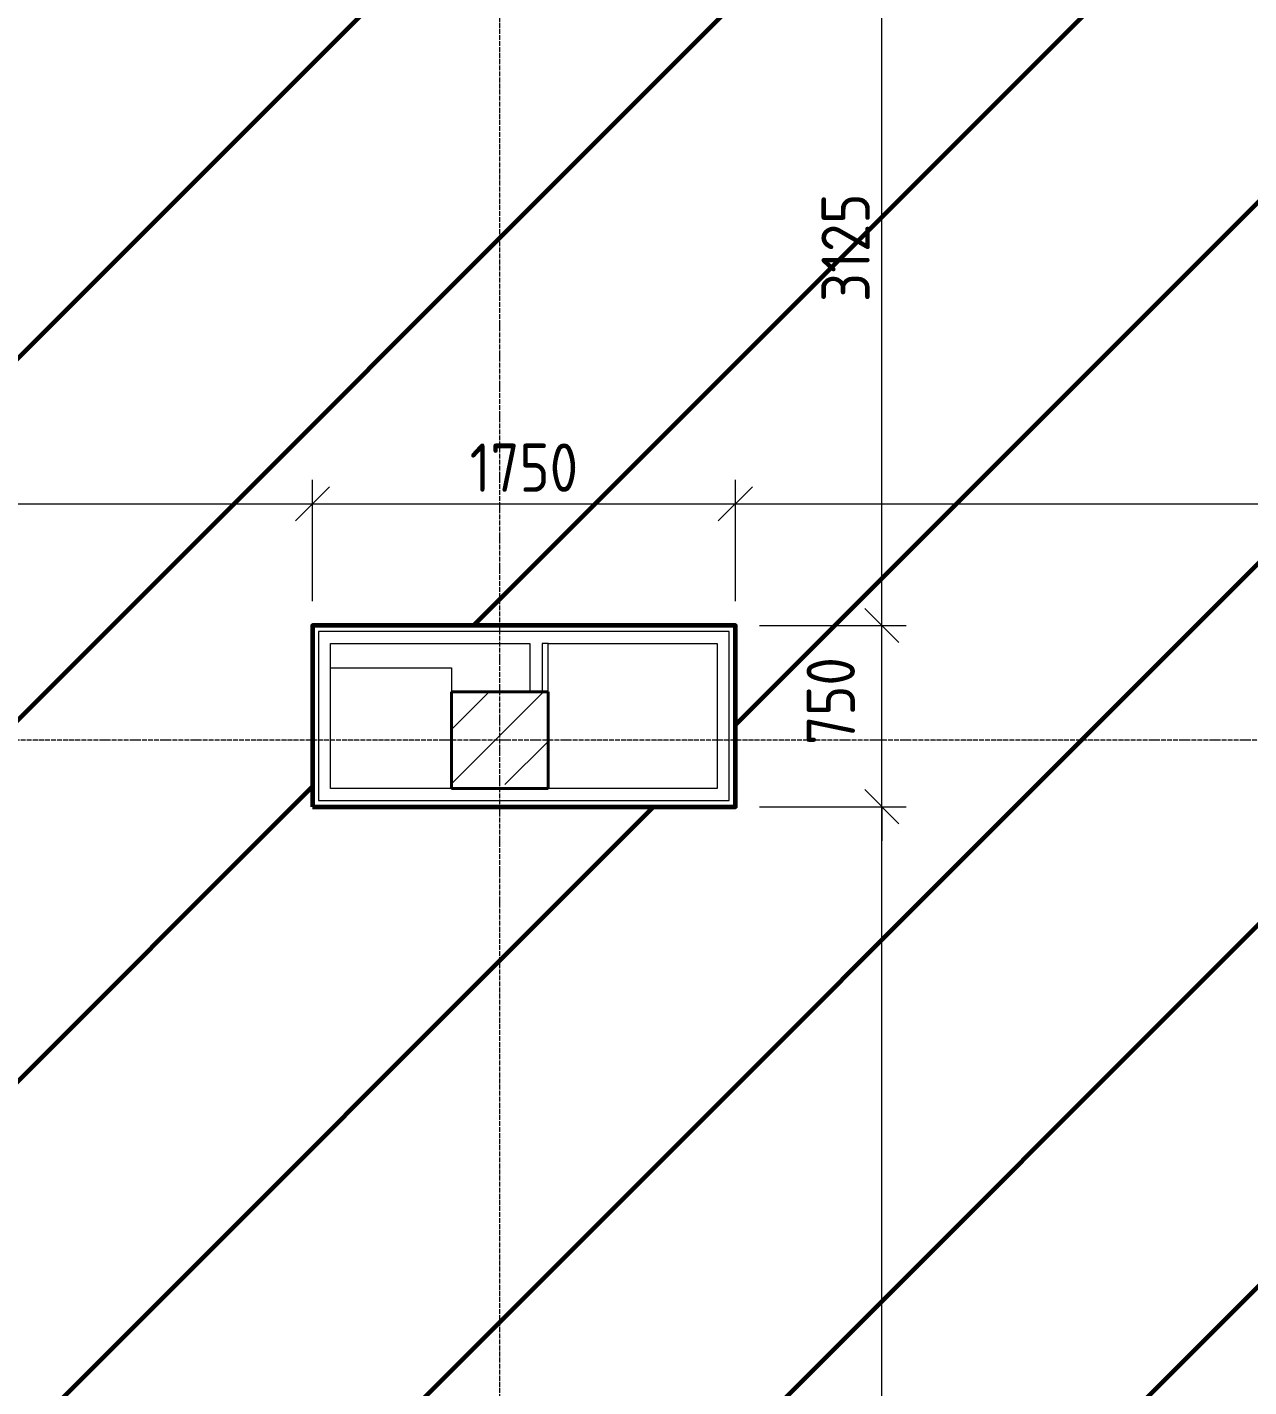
# Model space of a CAD drawing. Header units: millimetres. Extents: x -56773 to 323062, y -262288 to 76460.
# Drawn here: x 54928 to 59984, y -52535 to -46910 of the extents above; entities that cross this region are included whole.
import ezdxf

# ---------------------------------------------------------------- set-up
doc = ezdxf.new("R2010")
doc.units = ezdxf.units.MM
doc.linetypes.add('ADSK_Линия сетки', pattern=[25, 20, -2.5, 0, -2.5])
for name, color, linetype, lineweight in [('1.1)Стяжка керамзит  2 этаж', 5, 'Continuous', 60), ('Несущие колонны', 7, 'Continuous', 18), ('Оси', 7, 'Continuous', 9), ('Перекрытие', 7, 'Continuous', 18), ('Размеры', 7, 'Continuous', 9), ('Стены несущие', 7, 'Continuous', 30), ('Стены отделка', 7, 'Continuous', 30), ('Стены штриховка', 7, 'Continuous', 9)]:
    doc.layers.add(name, color=color, linetype=linetype, lineweight=lineweight)
doc.styles.add('GOST Common_3', font='', dxfattribs={"width": 0.9, "height": 200})
doc.styles.get('GOST Common_3').set_extended_font_data('GOST Common')
doc.dimstyles.new('ADSK_Основной_2_0_1', dxfattribs={"dimscale": 304.8, "dimtxt": 201.142999, "dimasz": 0.463911, "dimexe": 0.328084, "dimexo": 0.328084, "dimgap": 0.164042, "dimtad": 1, "dimdec": 3, "dimrnd": 0.001, "dimdsep": 46, "dimtxsty": 'GOST Common_3', "dimblk1": 'OBLIQUE', "dimblk2": 'OBLIQUE', "dimsah": 1, "dimcen": 0.09, "dimdle": 0.328084, "dimazin": 2, "dimtfac": 1, "dimtdec": 4, "dimtix": 1, "dimtmove": 1, "dimatfit": 3, "dimfxl": 1, "dimtvp": 1, "dimtolj": 1, "dimtzin": 0, "dimlwd": 20, "dimlwe": 20, "dimarcsym": 2})
doc.dimstyles.new('ADSK_Основной_2_0_2', dxfattribs={"dimscale": 304.8, "dimtxt": 201.142999, "dimasz": 0.463911, "dimexe": 0.328084, "dimexo": 0.328084, "dimgap": 0.164042, "dimtad": 1, "dimdec": 3, "dimrnd": 0.001, "dimdsep": 46, "dimtxsty": 'GOST Common_3', "dimblk1": 'OBLIQUE', "dimblk2": 'OBLIQUE', "dimsah": 1, "dimcen": 0.09, "dimdle": 0.328084, "dimazin": 2, "dimtfac": 1, "dimtdec": 4, "dimtix": 1, "dimtmove": 0, "dimatfit": 3, "dimfxl": 1, "dimtvp": 1, "dimtolj": 1, "dimtzin": 0, "dimlwd": 20, "dimlwe": 20, "dimarcsym": 2})

# ---------------------------------------------------------------- blocks, each defined once
blk = doc.blocks.new('ADSK_КолоннаЖБ_Прямоугольная - 400x400 мм-1807143-Кладочный план 1-го этажа')
at = {"layer": 'Несущие колонны', "lineweight": 40}
for p, q in [((-200, 200), (200, 200)), ((-200, -200), (-200, 200)), ((200, 200), (200, -200)), ((200, -200), (-200, -200))]:
    blk.add_line(p, q, dxfattribs=at)
blk = doc.blocks.new('_Oblique')
at = {"color": 0, "linetype": 'ByBlock', "lineweight": -2}
blk.add_line((-0.5, -0.5), (0.5, 0.5), dxfattribs=at)
blk = doc.blocks.new('*D3994')
at = {"layer": 'Defpoints', "color": 0, "transparency": 16777216}
for p in [(56108.9, -48881.9), (51683.9, -49284.7), (56108.9, -49384.7)]:
    blk.add_point(p, dxfattribs=at)
at = {"layer": 'Размеры', "color": 0, "lineweight": 20, "transparency": 16777216}
for p, q in [((51683.9, -49184.7), (51683.9, -48781.9)), ((56108.9, -49284.7), (56108.9, -48781.9)), ((51583.9, -48881.9), (56208.9, -48881.9))]:
    blk.add_line(p, q, dxfattribs=at)
at = {"layer": 'Размеры', "color": 0, "lineweight": 20, "transparency": 16777216, "xscale": 141.4, "yscale": 141.4, "zscale": 141.4, "rotation": 180}
blk.add_blockref('_Oblique', (51683.9, -48881.9), dxfattribs=at)
at = {"layer": 'Размеры', "color": 0, "lineweight": 20, "transparency": 16777216, "xscale": 141.4, "yscale": 141.4, "zscale": 141.4}
blk.add_blockref('_Oblique', (56108.9, -48881.9), dxfattribs=at)
at = {"layer": 'Размеры', "color": 0, "lineweight": 9, "transparency": 16777216, "insert": (53896.4, -48731.9), "char_height": 200, "width": 646.385, "attachment_point": 5, "style": 'GOST Common_3'}
blk.add_mtext('\\A1;4425', dxfattribs=at)
blk = doc.blocks.new('*D3995')
at = {"layer": 'Defpoints', "color": 0, "transparency": 16777216}
for p in [(57858.9, -48881.9), (56108.9, -49384.7), (57858.9, -49384.7)]:
    blk.add_point(p, dxfattribs=at)
at = {"layer": 'Размеры', "color": 0, "lineweight": 20, "transparency": 16777216}
for p, q in [((56108.9, -49284.7), (56108.9, -48781.9)), ((57858.9, -49284.7), (57858.9, -48781.9)), ((56008.9, -48881.9), (57958.9, -48881.9))]:
    blk.add_line(p, q, dxfattribs=at)
at = {"layer": 'Размеры', "color": 0, "lineweight": 20, "transparency": 16777216, "xscale": 141.4, "yscale": 141.4, "zscale": 141.4, "rotation": 180}
blk.add_blockref('_Oblique', (56108.9, -48881.9), dxfattribs=at)
at = {"layer": 'Размеры', "color": 0, "lineweight": 20, "transparency": 16777216, "xscale": 141.4, "yscale": 141.4, "zscale": 141.4}
blk.add_blockref('_Oblique', (57858.9, -48881.9), dxfattribs=at)
at = {"layer": 'Размеры', "color": 0, "lineweight": 9, "transparency": 16777216, "insert": (56983.9, -48731.9), "char_height": 200, "width": 560.473, "attachment_point": 5, "style": 'GOST Common_3'}
blk.add_mtext('\\A1;1750', dxfattribs=at)
blk = doc.blocks.new('*D3996')
at = {"layer": 'Defpoints', "color": 0, "transparency": 16777216}
for p in [(62683.9, -48881.9), (57858.9, -49384.7), (62683.9, -49659.7)]:
    blk.add_point(p, dxfattribs=at)
at = {"layer": 'Размеры', "color": 0, "lineweight": 20, "transparency": 16777216}
for p, q in [((57858.9, -49284.7), (57858.9, -48781.9)), ((62683.9, -49559.7), (62683.9, -48781.9)), ((57758.9, -48881.9), (62783.9, -48881.9))]:
    blk.add_line(p, q, dxfattribs=at)
at = {"layer": 'Размеры', "color": 0, "lineweight": 20, "transparency": 16777216, "xscale": 141.4, "yscale": 141.4, "zscale": 141.4, "rotation": 180}
blk.add_blockref('_Oblique', (57858.9, -48881.9), dxfattribs=at)
at = {"layer": 'Размеры', "color": 0, "lineweight": 20, "transparency": 16777216, "xscale": 141.4, "yscale": 141.4, "zscale": 141.4}
blk.add_blockref('_Oblique', (62683.9, -48881.9), dxfattribs=at)
at = {"layer": 'Размеры', "color": 0, "lineweight": 9, "transparency": 16777216, "insert": (60271.4, -48731.9), "char_height": 200, "width": 625.93, "attachment_point": 5, "style": 'GOST Common_3'}
blk.add_mtext('\\A1;4825', dxfattribs=at)
blk = doc.blocks.new('*D3851')
at = {"layer": 'Defpoints', "color": 0, "transparency": 16777216}
for p in [(57858.9, -50134.7), (58465.1, -50134.7), (58365.1, -55809.7)]:
    blk.add_point(p, dxfattribs=at)
at = {"layer": 'Размеры', "color": 0, "lineweight": 20, "transparency": 16777216}
for p, q in [((58465.1, -55909.7), (58465.1, -50034.7)), ((57958.9, -50134.7), (58565.1, -50134.7)), ((58465.1, -55809.7), (58565.1, -55809.7))]:
    blk.add_line(p, q, dxfattribs=at)
at = {"layer": 'Размеры', "color": 0, "lineweight": 20, "transparency": 16777216, "xscale": 141.4, "yscale": 141.4, "zscale": 141.4}
for p, rotation in [((58465.1, -50134.7), 90), ((58465.1, -55809.7), 270)]:
    blk.add_blockref('_Oblique', p, dxfattribs=dict(at, rotation=rotation))
at = {"layer": 'Размеры', "color": 0, "lineweight": 9, "transparency": 16777216, "insert": (58315.1, -52972.2), "char_height": 200, "width": 605.475, "attachment_point": 5, "rotation": 90, "style": 'GOST Common_3'}
blk.add_mtext('\\A1;5675', dxfattribs=at)
blk = doc.blocks.new('*D3852')
at = {"layer": 'Defpoints', "color": 0, "transparency": 16777216}
for p in [(57858.9, -49384.7), (58465.1, -49384.7), (57858.9, -50134.7)]:
    blk.add_point(p, dxfattribs=at)
at = {"layer": 'Размеры', "color": 0, "lineweight": 20, "transparency": 16777216}
for p, q in [((58465.1, -49384.7), (58465.1, -49243.3)), ((57958.9, -49384.7), (58565.1, -49384.7)), ((58465.1, -50134.7), (58465.1, -49384.7)), ((58465.1, -50134.7), (58465.1, -49384.7)), ((57958.9, -50134.7), (58565.1, -50134.7)), ((58465.1, -50134.7), (58465.1, -50276.1))]:
    blk.add_line(p, q, dxfattribs=at)
at = {"layer": 'Размеры', "color": 0, "lineweight": 20, "transparency": 16777216, "xscale": 141.4, "yscale": 141.4, "zscale": 141.4}
for p, rotation in [((58465.1, -49384.7), 270), ((58465.1, -50134.7), 90)]:
    blk.add_blockref('_Oblique', p, dxfattribs=dict(at, rotation=rotation))
at = {"layer": 'Размеры', "color": 0, "lineweight": 9, "transparency": 16777216, "insert": (58153.7, -49878.7), "char_height": 200, "width": 454.106, "attachment_point": 1, "rotation": 90, "line_spacing_factor": 1.022761, "style": 'GOST Common_3'}
blk.add_mtext('\\A1;750', dxfattribs=at)
blk = doc.blocks.new('*D3853')
at = {"layer": 'Defpoints', "color": 0, "transparency": 16777216}
for p in [(58365.1, -46259.7), (58465.1, -46259.7), (57858.9, -49384.7)]:
    blk.add_point(p, dxfattribs=at)
at = {"layer": 'Размеры', "color": 0, "lineweight": 20, "transparency": 16777216}
for p, q in [((58465.1, -49484.7), (58465.1, -46159.7)), ((58465.1, -46259.7), (58565.1, -46259.7)), ((57958.9, -49384.7), (58565.1, -49384.7))]:
    blk.add_line(p, q, dxfattribs=at)
at = {"layer": 'Размеры', "color": 0, "lineweight": 20, "transparency": 16777216, "xscale": 141.4, "yscale": 141.4, "zscale": 141.4}
for p, rotation in [((58465.1, -46259.7), 90), ((58465.1, -49384.7), 270)]:
    blk.add_blockref('_Oblique', p, dxfattribs=dict(at, rotation=rotation))
at = {"layer": 'Размеры', "color": 0, "lineweight": 9, "transparency": 16777216, "insert": (58315.1, -47822.2), "char_height": 200, "width": 560.473, "attachment_point": 5, "rotation": 90, "style": 'GOST Common_3'}
blk.add_mtext('\\A1;3125', dxfattribs=at)

msp = doc.modelspace()

# ---------------------------------------------------------------- hatches: boundary and pattern name
at = {"layer": '1.1)Стяжка керамзит  2 этаж', "transparency": 33554687}
h = msp.add_hatch(dxfattribs=at)
h.set_pattern_fill('ANSI31', color=5, scale=333)
h.paths.add_polyline_path([(61313.9343, -39509.6624), (60083.9343, -39509.6624), (57883.9343, -39509.6624), (57613.9343, -39509.6624), (57613.9343, -42934.6624), (57488.9343, -42934.6624), (57488.9343, -39509.6624), (57083.9343, -39509.6624), (57083.9343, -39659.6624), (56683.9343, -39659.6624), (56683.9343, -39509.6624), (56383.9343, -39509.6624), (55183.9343, -39509.6624), (54688.9343, -39509.6624), (54688.9343, -42934.6624), (54563.9343, -42934.6624), (54563.9343, -41884.6624), (54323.9343, -41884.6624), (54323.9343, -41759.6624), (54563.9343, -41759.6624), (54563.9343, -39509.6624), (54323.9343, -39509.6624), (54323.9343, -39260.0253), (53173.9343, -39260.0253), (53173.9343, -39509.6624), (52763.9343, -39509.6624), (52763.9343, -40559.6624), (50983.9343, -40559.6624), (50983.9343, -41759.6624), (53173.9343, -41759.6624), (53173.9343, -41784.6624), (53173.9343, -41884.6624), (50983.9343, -41884.6624), (50983.9343, -43859.6624), (50858.9343, -43859.6624), (50858.9343, -42359.6624), (50608.9343, -42359.6624), (50608.9343, -45184.6624), (50858.9343, -45184.6624), (50858.9343, -44959.6624), (50983.9343, -44959.6624), (50983.9343, -45184.6624), (51558.9343, -45184.6624), (51558.9343, -46034.6624), (51691.5932, -46034.6624), (51691.5932, -46134.6624), (54563.9343, -46134.6624), (54563.9343, -44034.6624), (54688.9343, -44034.6624), (54688.9343, -46134.6624), (56108.9343, -46134.6624), (56108.9343, -45184.6624), (57488.9343, -45184.6624), (57488.9343, -44034.6624), (57613.9343, -44034.6624), (57613.9343, -46134.6624), (58213.9343, -46134.6624), (58213.9343, -46259.6624), (61513.9343, -46259.6624), (61513.9343, -46134.6624), (62833.9343, -46134.6624), (62833.9343, -45909.6624), (62283.9343, -45909.6624), (62283.9343, -45659.6624), (61313.9343, -45659.6624), (61313.9343, -44259.6624), (61038.9343, -44259.6624), (61038.9343, -44059.6624), (61313.9343, -44059.6624)])
h.paths.add_polyline_path([(59338.9343, -46159.6624), (59488.9343, -46159.6624), (59488.9343, -46234.6624), (59338.9343, -46234.6624)], flags=16)
h.paths.add_polyline_path([(62833.9343, -48459.6624), (62833.9343, -46859.6624), (62833.9343, -46259.6624), (51691.5932, -46259.6624), (51691.5932, -55809.6624), (53283.9343, -55809.6624), (54483.9343, -55809.6624), (56083.9343, -55809.6624), (56683.9343, -55809.6624), (56683.9343, -55659.6624), (57083.9343, -55659.6624), (57083.9343, -55809.6624), (57683.9343, -55809.6624), (60083.9343, -55809.6624), (60388.9343, -55809.6624), (60388.9343, -55759.6624), (60388.9343, -54684.6624), (60388.9343, -54634.6624), (60488.9343, -54634.6624), (60488.9343, -54684.6624), (60488.9343, -55759.6624), (60488.9343, -55809.6624), (62683.9343, -55809.6624), (62683.9343, -55659.6624), (63038.9343, -55659.6624), (63038.9343, -55359.6624), (63038.9343, -54684.6624), (63038.9343, -54634.6624), (63083.9343, -54634.6624), (63083.9343, -53384.6624), (63038.9343, -53384.6624), (63038.9343, -53334.6624), (63038.9343, -52584.6624), (63038.9343, -52534.6624), (63083.9343, -52534.6624), (63083.9343, -51084.6624), (63038.9343, -51084.6624), (63038.9343, -51034.6624), (63038.9343, -50909.6624), (63038.9343, -50709.6624), (62988.9343, -50709.6624), (62197.2677, -50709.6624), (62147.2677, -50709.6624), (61330.601, -50709.6624), (61280.601, -50709.6624), (60488.9343, -50709.6624), (60488.9343, -51034.6624), (60488.9343, -51084.6624), (60388.9343, -51084.6624), (60388.9343, -51034.6624), (60388.9343, -50709.6624), (60388.9343, -50609.6624), (60488.9343, -50609.6624), (61280.601, -50609.6624), (61330.601, -50609.6624), (62147.2677, -50609.6624), (62197.2677, -50609.6624), (62833.9343, -50609.6624), (62833.9343, -50059.6624), (62683.9343, -50059.6624), (62683.9343, -49659.6624), (62833.9343, -49659.6624)])
h.paths.add_polyline_path([(56108.9343, -49384.6624), (57858.9343, -49384.6624), (57858.9343, -50134.6624), (56108.9343, -50134.6624)], flags=16)
h.paths.add_polyline_path([(56133.9343, -49409.6624), (57833.9343, -49409.6624), (57833.9343, -50109.6624), (56133.9343, -50109.6624)], flags=0)
h.paths.add_polyline_path([(56183.9343, -49459.6624), (57008.9343, -49459.6624), (57008.9343, -49659.6624), (57058.9343, -49659.6624), (57058.9343, -49459.6624), (57083.9343, -49459.6624), (57783.9343, -49459.6624), (57783.9343, -50059.6624), (56183.9343, -50059.6624)], flags=0)
h.paths.add_polyline_path([(56683.9343, -49659.6624), (57083.9343, -49659.6624), (57083.9343, -50059.6624), (56683.9343, -50059.6624)], flags=0)
h.paths.add_polyline_path([(60388.9343, -52534.6624), (60488.9343, -52534.6624), (60488.9343, -52584.6624), (60488.9343, -53334.6624), (60488.9343, -53384.6624), (60388.9343, -53384.6624), (60388.9343, -53334.6624), (60388.9343, -52584.6624)], flags=16)
h.paths.add_polyline_path([(60451.4343, -52584.6624), (60451.4343, -53334.6624), (60426.4343, -53334.6624), (60426.4343, -52584.6624)], flags=0)
h.paths.add_polyline_path([(62978.3843, -53059.6624), (62992.3843, -53059.6624), (62992.3843, -53709.6624), (62978.3843, -53709.6624)], flags=16)
h.paths.add_polyline_path([(62978.3843, -54309.6624), (62992.3843, -54309.6624), (62992.3843, -54959.6624), (62978.3843, -54959.6624)], flags=16)
h.paths.add_polyline_path([(51558.9343, -51734.6624), (51233.9343, -51734.6624), (51233.9343, -51709.6624), (51233.9343, -51609.6624), (51558.9343, -51609.6624), (51558.9343, -51384.6624), (51691.5932, -51384.6624), (51691.5932, -50484.6624), (51558.9343, -50484.6624), (51558.9343, -50134.6624), (46883.9343, -50134.6624), (46883.9343, -55659.6624), (47283.9343, -55659.6624), (47283.9343, -55809.6624), (48183.9343, -55809.6624), (49783.9343, -55809.6624), (50683.9343, -55809.6624), (50683.9343, -55659.6624), (51083.9343, -55659.6624), (51083.9343, -55809.6624), (51558.9343, -55809.6624)])
at = {"layer": 'Несущие колонны', "lineweight": 9}
h = msp.add_hatch(dxfattribs=at)
h.set_pattern_fill('FP_3', color=256, style=0, pattern_type=2)
h.set_pattern_definition([(45, (1283.93, -48864.63), (-224.5064, 224.5064), []), (45, (1508.44, -48864.63), (-224.5064, 224.5064), [396.875, -79.375, 3.353, -76.022])])
h.paths.add_polyline_path([(56912.242, -50059.6624), (57083.9343, -50059.6624), (57083.9343, -49659.6624), (56683.9343, -49659.6624), (56683.9343, -50059.6624)])

# ---------------------------------------------------------------- linework, layer by layer
at = {"layer": '1.1)Стяжка керамзит  2 этаж'}
msp.add_lwpolyline([(56108.9343, -50134.6624), (57858.9343, -50134.6624), (57858.9343, -49384.6624), (56108.9343, -49384.6624)], close=True, dxfattribs=at)
at = {"layer": 'Несущие колонны', "lineweight": 9}
for p, q in [((57083.9343, -49659.6624), (56683.9343, -49659.6624)), ((56683.9343, -49659.6624), (56683.9343, -50059.6624)), ((57083.9343, -50059.6624), (57083.9343, -49659.6624)), ((56683.9343, -50059.6624), (57083.9343, -50059.6624))]:
    msp.add_line(p, q, dxfattribs=at)
at = {"layer": 'Оси', "linetype": 'ADSK_Линия сетки', "lineweight": 5}
for p, q in [((56883.9343, -59838.5137), (56883.9343, -38837.1863)), ((63681.4538, -49859.6624), (-23956.1623, -49859.6624))]:
    msp.add_line(p, q, dxfattribs=at)
at = {"layer": 'Перекрытие'}
for p, q in [((56183.9343, -49559.6624), (56683.9343, -49559.6624)), ((56683.9343, -49559.6624), (56683.9343, -49659.6624))]:
    msp.add_line(p, q, dxfattribs=at)
at = {"layer": 'Стены несущие', "lineweight": 9}
for p, q in [((56183.9343, -50059.6624), (56183.9343, -49459.6624)), ((56183.9343, -49459.6624), (57008.9343, -49459.6624)), ((57008.9343, -49459.6624), (57008.9343, -49659.6624)), ((57083.9343, -49459.6624), (57783.9343, -49459.6624)), ((57783.9343, -49459.6624), (57783.9343, -50059.6624)), ((57008.9343, -49659.6624), (57058.9343, -49659.6624)), ((57783.9343, -50059.6624), (56183.9343, -50059.6624))]:
    msp.add_line(p, q, dxfattribs=at)
at = {"layer": 'Стены отделка', "lineweight": 18}
for p, q in [((56108.9343, -49384.6624), (56108.9343, -50134.6624)), ((57858.9343, -49384.6624), (56108.9343, -49384.6624)), ((57858.9343, -50134.6624), (57858.9343, -49384.6624)), ((57083.9343, -49659.6624), (57083.9343, -49459.6624)), ((57058.9343, -49659.6624), (57083.9343, -49659.6624)), ((56108.9343, -50134.6624), (57858.9343, -50134.6624))]:
    msp.add_line(p, q, dxfattribs=at)
at = {"layer": 'Стены штриховка', "lineweight": 9}
for p, q in [((56133.9343, -49409.6624), (56133.9343, -50109.6624)), ((57833.9343, -49409.6624), (56133.9343, -49409.6624)), ((57833.9343, -50109.6624), (57833.9343, -49409.6624)), ((57083.9343, -49459.6624), (57058.9343, -49459.6624)), ((57058.9343, -49459.6624), (57058.9343, -49659.6624)), ((56133.9343, -50109.6624), (57833.9343, -50109.6624))]:
    msp.add_line(p, q, dxfattribs=at)

# ---------------------------------------------------------------- block references
at = {"layer": 'Несущие колонны', "lineweight": 40, "rotation": 89.9999999999999}
msp.add_blockref('ADSK_КолоннаЖБ_Прямоугольная - 400x400 мм-1807143-Кладочный план 1-го этажа', (56883.9343, -49859.6624), dxfattribs=at)

# ---------------------------------------------------------------- dimensions: what is measured, and where the dimension line sits
at = {"layer": 'Размеры', "lineweight": 9}
for base, p1, p2, override, picture, middle in [((58465.0787, -46259.6624), (57858.9343, -49384.6624), (58365.0938, -46259.6624), {"dimpost": '<>', "dimfxl": 3165.726208}, '*D3853', (58315.0787, -47822.1624)), ((58465.0787, -50134.6624), (58365.0938, -55809.6624), (57858.9343, -50134.6624), {"dimpost": '<>', "dimfxl": 5697.527746}, '*D3851', (58315.0787, -52972.1624))]:
    dim = msp.add_linear_dim(base=base, p1=p1, p2=p2, angle=90, dimstyle='ADSK_Основной_2_0_2', override=override, dxfattribs=at)
    dim.commit()
    dim.dimension.update_dxf_attribs({"geometry": picture, "text_midpoint": middle})
for base, p1, p2, override, picture, middle in [((56108.9343, -48881.9029), (51683.9343, -49284.6624), (56108.9343, -49384.6624), {"dimpost": '<>', "dimfxl": 4426.129799}, '*D3994', (53896.4343, -48731.9029)), ((57858.9343, -48881.9029), (56108.9343, -49384.6624), (57858.9343, -49384.6624), {"dimpost": '<>', "dimfxl": 1750}, '*D3995', (56983.9343, -48731.9029)), ((62683.9343, -48881.9029), (57858.9343, -49384.6624), (62683.9343, -49659.6624), {"dimpost": '<>', "dimfxl": 4832.830434}, '*D3996', (60271.4343, -48731.9029))]:
    dim = msp.add_linear_dim(base=base, p1=p1, p2=p2, dimstyle='ADSK_Основной_2_0_2', override=override, dxfattribs=at)
    dim.commit()
    dim.dimension.update_dxf_attribs({"geometry": picture, "text_midpoint": middle})
dim = msp.add_linear_dim(base=(58465.0787, -49384.6624), p1=(57858.9343, -50134.6624), p2=(57858.9343, -49384.6624), angle=90, dimstyle='ADSK_Основной_2_0_1', override={"dimpost": '<>', "dimfxl": 750}, dxfattribs=at)
dim.commit()
dim.dimension.update_dxf_attribs({"geometry": '*D3852', "text_midpoint": (58287.0464, -49651.6769), "dimtype": 160, "text_rotation": 90})

doc.saveas('drawing.dxf')
